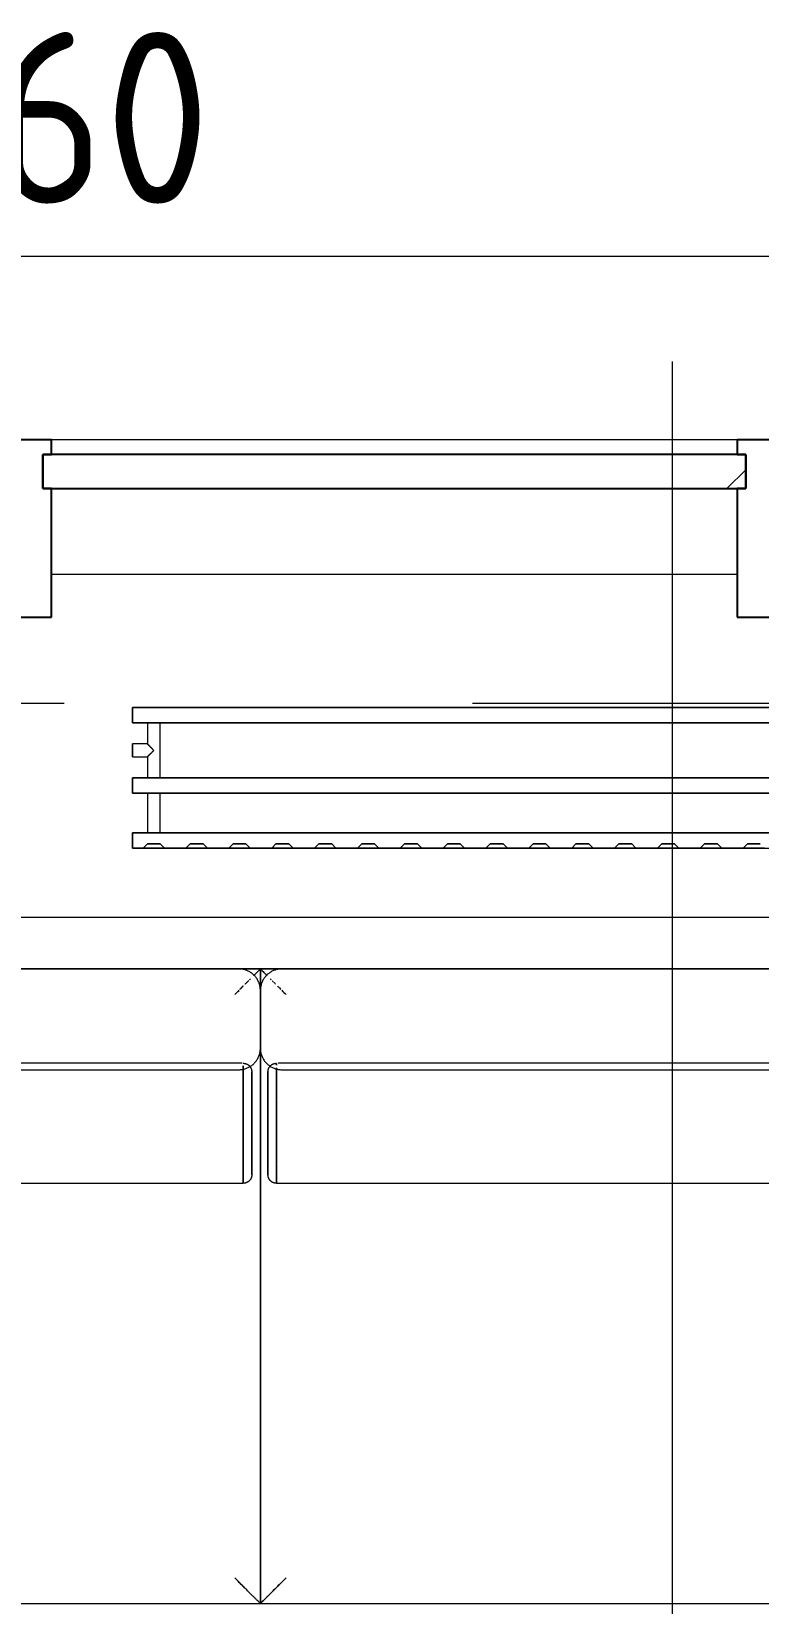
# Model space of a CAD drawing. Header units: millimetres. Extents: x -3724 to 231642, y -8553 to 29017.
# Drawn here: x 11762 to 12610, y 25950 to 27783 of the extents above; entities that cross this region are included whole.
import ezdxf

# ---------------------------------------------------------------- set-up
doc = ezdxf.new("R2010")
doc.units = ezdxf.units.MM
doc.linetypes.add('Осевая', pattern=[3175, 635, -476.25, 1587.5, -476.25])
for name, color, linetype, lineweight in [('A-ANNO-DIMS', 7, 'Continuous', 9), ('A-ANNO-DIMS-100', 7, 'Continuous', 9), ('A-GLAZ-CURT', 7, 'Continuous', 9), ('A-GLAZ-CURT-1', 7, 'Continuous', 25), ('A-GLAZ-CWMG', 7, 'Continuous', 9), ('A-GLAZ-CWMG-1', 7, 'Continuous', 25), ('Оси', 7, 'Continuous', 9), ('Оси-2', 7, 'Осевая', 9)]:
    doc.layers.add(name, color=color, linetype=linetype, lineweight=lineweight)
doc.layers.add('I-FURN-1', color=9, linetype='Continuous', lineweight=9, true_color=0x808080)
doc.layers.add('M-EQPM-1', color=7, linetype='Continuous', lineweight=9, true_color=0xb2b2b2)
doc.styles.add('ISOCPEUR_1', font='isocpeur.ttf', dxfattribs={"width": 0.9, "height": 200})
doc.dimstyles.new('ISO-2_0_0_9К_Средний_округл2', dxfattribs={"dimscale": 304.8, "dimtxt": 199.196235, "dimasz": 0.492126, "dimexe": 0.393701, "dimexo": 0, "dimgap": 0, "dimtad": 1, "dimdec": 0, "dimrnd": 10, "dimzin": 0, "dimdsep": 46, "dimtxsty": 'ISOCPEUR_1', "dimblk1": 'OBLIQUE', "dimblk2": 'OBLIQUE', "dimsah": 1, "dimcen": 0.09, "dimdle": 0.393701, "dimazin": 0, "dimtfac": 1, "dimtdec": 4, "dimtix": 1, "dimtmove": 0, "dimatfit": 3, "dimfxl": 1, "dimtvp": 1, "dimtolj": 1, "dimtzin": 0, "dimarcsym": 2})

# ---------------------------------------------------------------- blocks, each defined once
blk = doc.blocks.new('Системная панель - Стекло - 40мм-V13-План расстановки мебели и оборудования 1 этажа в осях 1-12')
at = {"layer": 'A-GLAZ-CURT'}
h = blk.add_hatch(dxfattribs=at)
h.set_pattern_fill('FP_25', color=256, style=0, pattern_type=2)
h.set_pattern_definition([(45, (-12285.26, -27190), (-282.8427, 282.8427), [200, -600]), (45, (-12485.26, -27290), (-282.8427, 282.8427), [600, -200]), (45, (-12085.26, -27390), (-282.8427, 282.8427), [200, -600])])
h.paths.add_polyline_path([(-400, -40), (410, -40), (410, 0), (-410, 0), (-410, -40)])
at = {"layer": 'A-GLAZ-CURT-1'}
for p, q in [((410, 0), (-410, 0)), ((-410, 0), (-410, -40)), ((410, -40), (410, 0)), ((-410, -40), (410, -40))]:
    blk.add_line(p, q, dxfattribs=at)
blk = doc.blocks.new('Прямоугольный импост - Импост структурный с накладкой - 160мм-20149069-План расстановки мебели и оборудования 1 этажа в осях 1-12')
at = {"layer": 'A-GLAZ-CWMG'}
for p, q in [((9185, 27307), (8385, 27307)), ((9185, 27150), (8385, 27150))]:
    blk.add_line(p, q, dxfattribs=at)
blk = doc.blocks.new('Прямоугольный импост - Импост структурный с накладкой - 190мм-20153693-План расстановки мебели и оборудования 1 этажа в осях 1-12')
at = {"layer": 'A-GLAZ-CWMG-1'}
for p, q in [((-25, 40), (-25, 190)), ((-25, 190), (25, 190)), ((25, 190), (25, 40)), ((-15, 40), (-25, 40)), ((-15, 0), (-15, 40)), ((15, 40), (15, 0)), ((25, 40), (15, 40)), ((-25, -17), (-25, 0)), ((-25, 0), (-15, 0)), ((15, 0), (25, 0)), ((25, 0), (25, -17)), ((25, -17), (-25, -17))]:
    blk.add_line(p, q, dxfattribs=at)
blk = doc.blocks.new('Диван базовый _4 подушки_ - 1_55д-26563120-План расстановки мебели и оборудования 1 этажа в осях 1-12')
at = {"layer": 'I-FURN-1'}
for p, q in [((1645, 400), (-853, 400)), ((1645, 400), (-853, 400)), ((-25, 340), (-767.5, 340)), ((-767.5, 340), (-25, 340)), ((-25, 340), (-767.5, 340)), ((-25, 340), (25, 340)), ((0, 340), (-25, 340)), ((25, 340), (0, 340)), ((0, 340), (0, 315)), ((0, 315), (0, 340)), ((767.5, 340), (25, 340)), ((767.5, 340), (25, 340)), ((25, 340), (767.5, 340)), ((0, 315), (0, 247.5)), ((0, 315), (0, 247.5)), ((0, 247.5), (0, 315)), ((0, 247.5), (0, 315)), ((0, 247.5), (0, -400)), ((0, -400), (0, 247.5)), ((-767.5, 222.5), (-25, 222.5)), ((-25, 230), (-633, 230)), ((-21.1, 230), (-25, 230)), ((-20, 230), (-19.6, 230)), ((-20, 224.7), (-20, 227.1)), ((-20, 227.1), (-20, 223.9)), ((-20, 225.9), (-20, 227)), ((-20, 227), (-20, 225.9)), ((-20, 225.2), (-20, 226.5)), ((-20, 226.5), (-20, 225.2)), ((-20, 219.3), (-20, 225)), ((-20, 225), (-20, 219.7)), ((-20, 223.9), (-20, 224.7)), ((-20, 218.8), (-20, 224.1)), ((-20, 224.1), (-20, 189.8)), ((-20, 219.6), (-20, 223.9)), ((-20, 223.9), (-20, 189.6)), ((-17.6, 229.7), (-17.2, 229.6)), ((-17.2, 229.6), (-16.9, 229.5)), ((-15, 228.7), (-14.7, 228.5)), ((-14.7, 228.5), (-14.4, 228.3)), ((-14.4, 228.3), (-14, 228)), ((12.4, 227.7), (12.8, 228)), ((14.5, 229), (14.8, 229.2)), ((14.8, 229.2), (15.2, 229.3)), ((18.7, 230), (18.8, 230)), ((18.8, 229.7), (18.8, 228.9)), ((18.8, 228.9), (18.8, 229.7)), ((18.8, 229.4), (18.8, 227.6)), ((18.8, 227.6), (18.8, 229.4)), ((18.8, 224.7), (18.8, 219.6)), ((18.8, 223.9), (18.8, 224.7)), ((18.8, 224.1), (18.8, 218.8)), ((18.8, 189.8), (18.8, 224.1)), ((18.8, 189.6), (18.8, 223.9)), ((25, 230), (20.6, 230)), ((767.5, 230), (25, 230)), ((25, 222.5), (767.5, 222.5)), ((-20, 219.7), (-20, 214.7)), ((-20, 186.8), (-20, 219.6)), ((-20, 216.5), (-20, 219.3)), ((-20, 195), (-20, 218.8)), ((-20, 213.2), (-20, 216.5)), ((-20, 214.7), (-20, 190.4)), ((-20, 197.3), (-20, 213.2)), ((-10, 218.5), (-10, 160)), ((-10, 160), (-10, 218.5)), ((8.8, 218.5), (8.8, 160)), ((8.8, 160), (8.8, 218.5)), ((18.8, 219.6), (18.8, 186.8)), ((18.8, 218.8), (18.8, 209.5)), ((18.8, 209.5), (18.8, 187)), ((-20, 192), (-20, 197.3)), ((-20, 187), (-20, 195)), ((-20, 187.7), (-20, 192)), ((-20, 190.4), (-20, 187)), ((-20, 189.8), (-20, 184)), ((-20, 189.6), (-20, 183.9)), ((-20, 160), (-20, 187)), ((-20, 186.9), (-20, 186.9)), ((-20, 186.3), (-20, 160)), ((-20, 161.6), (-20, 186.3)), ((-20, 160), (-20, 186.1)), ((-20, 160), (-20, 186)), ((-20, 186), (-20, 160)), ((-20, 184), (-20, 160)), ((-20, 183.9), (-20, 160)), ((18.8, 184), (18.8, 189.8)), ((18.8, 183.9), (18.8, 189.6)), ((18.8, 186.9), (18.8, 186.9)), ((18.8, 186.3), (18.8, 173.5)), ((18.8, 186.1), (18.8, 173.7)), ((18.8, 160), (18.8, 186)), ((18.8, 186), (18.8, 160)), ((18.8, 160), (18.8, 184)), ((18.8, 160), (18.8, 183.9)), ((18.8, 173.3), (18.8, 160)), ((18.8, 173.1), (18.8, 160)), ((-20, 160), (-20, 161.6)), ((-20, 160), (-20, 146.6)), ((-20, 133), (-20, 160)), ((-20, 146.7), (-20, 160)), ((-20, 160), (-20, 136.1)), ((-20, 160), (-20, 134)), ((-20, 134), (-20, 160)), ((-20, 158.4), (-20, 160)), ((-20, 160), (-20, 136)), ((-20, 146.9), (-20, 158.4)), ((-10, 160), (-10, 113.1)), ((-10, 113.1), (-10, 160)), ((8.8, 160), (8.8, 113.1)), ((8.8, 113.1), (8.8, 160)), ((18.8, 160), (18.8, 134)), ((18.8, 134), (18.8, 160)), ((18.8, 160), (18.8, 133.9)), ((18.8, 136.1), (18.8, 160)), ((18.8, 160), (18.8, 133.7)), ((18.8, 136), (18.8, 160)), ((-20, 141.9), (-20, 146.5)), ((-20, 133.9), (-20, 146.3)), ((-20, 146.2), (-20, 133.7)), ((-20, 133.7), (-20, 141.9)), ((-20, 136.1), (-20, 130.4)), ((-20, 136), (-20, 130.2)), ((-20, 112.8), (-20, 133.2)), ((-20, 133.1), (-20, 133.1)), ((-20, 133), (-20, 112.1)), ((-20, 112.9), (-20, 133)), ((-20, 128), (-20, 132.3)), ((-20, 130.4), (-20, 96.6)), ((-20, 130.2), (-20, 96.7)), ((18.8, 130.4), (18.8, 136.1)), ((18.8, 130.2), (18.8, 136)), ((18.8, 133.2), (18.8, 112.8)), ((18.8, 133.1), (18.8, 133.1)), ((18.8, 133), (18.8, 112.9)), ((18.8, 96.6), (18.8, 130.4)), ((18.8, 96.7), (18.8, 130.2)), ((-20, 122.7), (-20, 128)), ((-20, 106.8), (-20, 122.7)), ((-20, 101.2), (-20, 112)), ((-20, 100.4), (-20, 111.9)), ((-20, 111.2), (-20, 100.3)), ((-10, 113.1), (-10, 111.7)), ((-10, 111.7), (-10, 113.1)), ((-10, 111.7), (-10, 101.5)), ((-10, 101.5), (-10, 111.7)), ((8.8, 113.1), (8.8, 111.7)), ((8.8, 111.7), (8.8, 113.1)), ((8.8, 111.7), (8.8, 101.5)), ((8.8, 101.5), (8.8, 111.7)), ((18.8, 112), (18.8, 101.2)), ((18.8, 111.9), (18.8, 100.4)), ((-20, 103.5), (-20, 106.8)), ((-20, 100.7), (-20, 103.5)), ((-20, 92.6), (-20, 101.2)), ((-20, 93.1), (-20, 100.7)), ((-20, 91.3), (-20, 100.4)), ((-20, 100.3), (-20, 92.3)), ((-20, 96.7), (-20, 94.8)), ((-20, 96.6), (-20, 95.3)), ((-20, 95.3), (-20, 90)), ((-20, 94.8), (-20, 90)), ((-20, 92.1), (-20, 93.1)), ((-20, 90), (-20, 92.4)), ((18.8, 101.2), (18.8, 92.6)), ((18.8, 100.4), (18.8, 91.3)), ((18.8, 94.8), (18.8, 96.7)), ((18.8, 95.3), (18.8, 96.6)), ((18.8, 90), (18.8, 95.3)), ((18.8, 90), (18.8, 94.8)), ((18.8, 92.4), (18.8, 90)), ((-633, 90), (-20, 90)), ((-20, 90), (-20, 91.1)), ((18.8, 91.1), (18.8, 90)), ((18.8, 90), (773.8, 90)), ((-653, -400), (0, -400)), ((-653, -400), (813.4, -400)), ((0, -400), (792.5, -400))]:
    blk.add_line(p, q, dxfattribs=at)
at = {"layer": 'I-FURN-1', "flags": 128}
for points in [[(0, 315), (0, 316), (-0.1, 317), (-0.2, 318), (-0.3, 319), (-0.5, 320), (-0.7, 320.9), (-1, 321.9), (-1.3, 322.9), (-1.6, 323.8), (-2, 324.7), (-2.4, 325.6), (-2.8, 326.5), (-3.3, 327.4), (-3.8, 328.3), (-4.4, 329.1), (-4.9, 329.9), (-5.6, 330.7), (-6.2, 331.5), (-6.9, 332.2), (-7.6, 332.9), (-8.3, 333.6), (-9.1, 334.3), (-9.9, 334.9), (-10.7, 335.5), (-11.5, 336), (-12.3, 336.6), (-13.2, 337), (-14.1, 337.5), (-15, 337.9), (-15.9, 338.3), (-16.9, 338.6), (-17.8, 339), (-18.8, 339.2), (-19.8, 339.4), (-20.8, 339.6), (-21.7, 339.8), (-22.7, 339.9), (-23.7, 340), (-24.7, 340), (-25, 340)], [(25, 340), (24, 340), (23, 339.9), (22, 339.8), (21, 339.7), (20, 339.5), (19.1, 339.3), (18.1, 339), (17.1, 338.7), (16.2, 338.4), (15.3, 338), (14.4, 337.6), (13.5, 337.2), (12.6, 336.7), (11.7, 336.2), (10.9, 335.6), (10.1, 335.1), (9.3, 334.4), (8.5, 333.8), (7.8, 333.1), (7.1, 332.4), (6.4, 331.7), (5.7, 330.9), (5.1, 330.1), (4.5, 329.3), (4, 328.5), (3.4, 327.7), (3, 326.8), (2.5, 325.9), (2.1, 325), (1.7, 324.1), (1.4, 323.1), (1, 322.2), (0.8, 321.2), (0.6, 320.2), (0.4, 319.2), (0.2, 318.3), (0.1, 317.3), (0, 316.3), (0, 315.3), (0, 315)], [(-25, 222.5), (-24, 222.5), (-23, 222.6), (-22, 222.7), (-21, 222.8), (-20, 223), (-19.1, 223.2), (-18.1, 223.5), (-17.1, 223.8), (-16.2, 224.1), (-15.3, 224.5), (-14.4, 224.9), (-13.5, 225.3), (-12.6, 225.8), (-11.7, 226.3), (-10.9, 226.9), (-10.1, 227.4), (-9.3, 228), (-8.5, 228.7), (-7.8, 229.4), (-7.1, 230.1), (-6.4, 230.8), (-5.7, 231.6), (-5.1, 232.3), (-4.5, 233.1), (-4, 234), (-3.4, 234.8), (-3, 235.7), (-2.5, 236.6), (-2.1, 237.5), (-1.7, 238.4), (-1.4, 239.4), (-1, 240.3), (-0.8, 241.3), (-0.6, 242.3), (-0.4, 243.2), (-0.2, 244.2), (-0.1, 245.2), (0, 246.2), (0, 247.2), (0, 247.5)], [(0, 247.5), (0, 246.5), (0.1, 245.5), (0.2, 244.5), (0.3, 243.5), (0.5, 242.5), (0.7, 241.5), (1, 240.6), (1.3, 239.6), (1.6, 238.7), (2, 237.7), (2.4, 236.8), (2.8, 235.9), (3.3, 235.1), (3.8, 234.2), (4.4, 233.4), (4.9, 232.6), (5.6, 231.8), (6.2, 231), (6.9, 230.3), (7.6, 229.6), (8.3, 228.9), (9.1, 228.2), (9.9, 227.6), (10.7, 227), (11.5, 226.4), (12.3, 225.9), (13.2, 225.4), (14.1, 225), (15, 224.6), (15.9, 224.2), (16.9, 223.8), (17.8, 223.5), (18.8, 223.3), (19.8, 223), (20.8, 222.8), (21.7, 222.7), (22.7, 222.6), (23.7, 222.5), (24.7, 222.5), (25, 222.5)], [(-19.6, 230), (-19.2, 230), (-18.8, 229.9)], [(-18.8, 229.9), (-18.4, 229.9), (-18, 229.8), (-17.6, 229.7)], [(-16.9, 229.5), (-16.5, 229.4), (-16.1, 229.2), (-15.7, 229), (-15.4, 228.9), (-15, 228.7)], [(-14, 228), (-13.7, 227.8), (-13.4, 227.5)], [(-13.4, 227.5), (-13.1, 227.2), (-12.8, 227)], [(-12.8, 227), (-12.6, 226.7), (-12.3, 226.4)], [(-12.3, 226.4), (-12, 226.1), (-11.8, 225.7), (-11.6, 225.4), (-11.4, 225.1), (-11.2, 224.7), (-11, 224.4), (-10.8, 224), (-10.7, 223.6), (-10.5, 223.2), (-10.4, 222.9), (-10.3, 222.5), (-10.2, 222.1), (-10.1, 221.7), (-10.1, 221.3), (-10, 220.9), (-10, 220.5), (-10, 220.1), (-10, 220)], [(-10, 160), (-10, 162.4), (-10, 164.8), (-10, 167.2), (-10, 169.6), (-10, 171.9), (-10, 174.3), (-10, 176.6), (-10, 178.9), (-10, 181.1), (-10, 183.4), (-10, 185.6), (-10, 187.7), (-10, 189.8), (-10, 191.9), (-10, 193.9), (-10, 195.8), (-10, 197.7), (-10, 199.6), (-10, 201.3), (-10, 203), (-10, 204.7), (-10, 206.2), (-10, 207.7), (-10, 209.2), (-10, 210.5), (-10, 211.7), (-10, 212.9), (-10, 214), (-10, 215), (-10, 215.9), (-10, 216.7), (-10, 217.5), (-10, 218.1), (-10, 218.7), (-10, 219.1), (-10, 219.5), (-10, 219.8), (-10, 219.9), (-10, 220), (-10, 220)], [(-10, 220), (-10, 220), (-10, 219.8), (-10, 219.6), (-10, 219.2), (-10, 218.8), (-10, 218.3), (-10, 217.7), (-10, 217), (-10, 216.2), (-10, 215.3)], [(8.8, 220), (8.8, 220.4), (8.9, 220.8), (8.9, 221.2), (8.9, 221.6), (9, 222), (9.1, 222.4), (9.2, 222.8), (9.3, 223.1), (9.5, 223.5), (9.6, 223.9), (9.8, 224.3), (9.9, 224.6), (10.1, 225), (10.3, 225.3), (10.6, 225.6), (10.8, 226), (11, 226.3), (11.3, 226.6), (11.6, 226.9)], [(8.8, 215.9), (8.8, 216.7), (8.8, 217.5), (8.8, 218.1), (8.8, 218.7), (8.8, 219.1), (8.8, 219.5), (8.8, 219.8), (8.8, 219.9), (8.8, 220), (8.8, 220)], [(8.8, 220), (8.8, 220), (8.8, 219.8), (8.8, 219.6), (8.8, 219.2), (8.8, 218.8), (8.8, 218.3), (8.8, 217.7), (8.8, 217), (8.8, 216.2), (8.8, 215.3), (8.8, 214.3), (8.8, 213.2), (8.8, 212.1), (8.8, 210.8), (8.8, 209.5), (8.8, 208.1), (8.8, 206.7), (8.8, 205.1), (8.8, 203.5), (8.8, 201.8), (8.8, 200), (8.8, 198.2), (8.8, 196.3), (8.8, 194.4), (8.8, 192.4), (8.8, 190.4), (8.8, 188.3), (8.8, 186.1), (8.8, 184), (8.8, 181.7), (8.8, 179.5), (8.8, 177.2), (8.8, 174.9), (8.8, 172.6), (8.8, 170.2), (8.8, 167.8), (8.8, 165.4), (8.8, 163), (8.8, 160.6), (8.8, 160)], [(11.6, 226.9), (11.9, 227.2), (12.1, 227.4), (12.4, 227.7)], [(12.8, 228), (13.1, 228.2), (13.4, 228.4)], [(13.4, 228.4), (13.8, 228.6), (14.1, 228.8), (14.5, 229)], [(15.2, 229.3), (15.6, 229.5), (16, 229.6), (16.3, 229.7), (16.7, 229.8), (17.1, 229.9), (17.5, 229.9)], [(17.5, 229.9), (17.9, 230), (18.3, 230), (18.7, 230)], [(-10, 215.3), (-10, 214.3), (-10, 213.2), (-10, 212.1), (-10, 210.8), (-10, 209.5), (-10, 208.1), (-10, 206.9)], [(-10, 206.7), (-10, 205.1), (-10, 203.5), (-10, 201.8), (-10, 200), (-10, 198.2), (-10, 196.5)], [(8.8, 212.9), (8.8, 214), (8.8, 215), (8.8, 215.9)], [(8.8, 207.7), (8.8, 209.2), (8.8, 210.5), (8.8, 211.7)], [(8.8, 196.5), (8.8, 197.7), (8.8, 199.6), (8.8, 201.3), (8.8, 203), (8.8, 204.7), (8.8, 206.2)], [(-10, 196.3), (-10, 194.4), (-10, 192.4), (-10, 190.4), (-10, 188.3), (-10, 186.1)], [(-10, 186), (-10, 184), (-10, 181.7), (-10, 179.5), (-10, 177.2), (-10, 174.9), (-10, 173)], [(8.8, 186), (8.8, 187.7), (8.8, 189.8), (8.8, 191.9), (8.8, 193.9), (8.8, 195.8)], [(8.8, 173), (8.8, 174.3), (8.8, 176.6), (8.8, 178.9), (8.8, 181.1), (8.8, 183.4), (8.8, 185.6)], [(-10, 172.6), (-10, 170.2), (-10, 167.8), (-10, 165.4), (-10, 163), (-10, 160.6), (-10, 160)], [(8.8, 160), (8.8, 162.4), (8.8, 164.8), (8.8, 167.2), (8.8, 169.6), (8.8, 171.9)], [(-10, 160), (-10, 157.6), (-10, 155.2), (-10, 152.8), (-10, 150.4), (-10, 148.1)], [(-10, 100), (-10, 100), (-10, 100.2), (-10, 100.4), (-10, 100.8), (-10, 101.2), (-10, 101.7), (-10, 102.3), (-10, 103), (-10, 103.8), (-10, 104.7), (-10, 105.7), (-10, 106.8), (-10, 107.9), (-10, 109.2), (-10, 110.5), (-10, 111.9), (-10, 113.3), (-10, 114.9), (-10, 116.5), (-10, 118.2), (-10, 120), (-10, 121.8), (-10, 123.7), (-10, 125.6), (-10, 127.6), (-10, 129.6), (-10, 131.7), (-10, 133.9), (-10, 136), (-10, 138.3), (-10, 140.5), (-10, 142.8), (-10, 145.1), (-10, 147.4), (-10, 149.8), (-10, 152.2), (-10, 154.6), (-10, 157), (-10, 159.4), (-10, 160)], [(-10, 147), (-10, 145.7), (-10, 143.4), (-10, 141.1), (-10, 138.9), (-10, 136.6), (-10, 134.4)], [(8.8, 147.4), (8.8, 149.8), (8.8, 152.2), (8.8, 154.6), (8.8, 157), (8.8, 159.4), (8.8, 160)], [(8.8, 160), (8.8, 157.6), (8.8, 155.2), (8.8, 152.8), (8.8, 150.4), (8.8, 148.1), (8.8, 145.7), (8.8, 143.4), (8.8, 141.1), (8.8, 138.9), (8.8, 136.6), (8.8, 134.4), (8.8, 132.3), (8.8, 130.2), (8.8, 128.1), (8.8, 126.1), (8.8, 124.2), (8.8, 122.3), (8.8, 120.4), (8.8, 118.7), (8.8, 117), (8.8, 115.3), (8.8, 113.8), (8.8, 112.3), (8.8, 110.8), (8.8, 109.5), (8.8, 108.3), (8.8, 107.1), (8.8, 106), (8.8, 105), (8.8, 104.1), (8.8, 103.3), (8.8, 102.5), (8.8, 101.9), (8.8, 101.3), (8.8, 100.9), (8.8, 100.5), (8.8, 100.2), (8.8, 100.1), (8.8, 100), (8.8, 100)], [(8.8, 134), (8.8, 136), (8.8, 138.3), (8.8, 140.5), (8.8, 142.8), (8.8, 145.1), (8.8, 147)], [(-10, 134), (-10, 132.3), (-10, 130.2), (-10, 128.1), (-10, 126.1), (-10, 124.2)], [(8.8, 123.7), (8.8, 125.6), (8.8, 127.6), (8.8, 129.6), (8.8, 131.7), (8.8, 133.9)], [(-10, 123.5), (-10, 122.3), (-10, 120.4), (-10, 118.7), (-10, 117), (-10, 115.3), (-10, 113.8)], [(-10, 112.3), (-10, 110.8), (-10, 109.5), (-10, 108.3)], [(8.8, 113.3), (8.8, 114.9), (8.8, 116.5), (8.8, 118.2), (8.8, 120), (8.8, 121.8), (8.8, 123.5)], [(8.8, 104.7), (8.8, 105.7), (8.8, 106.8), (8.8, 107.9), (8.8, 109.2), (8.8, 110.5), (8.8, 111.9), (8.8, 112.1)], [(-10, 100), (-10, 99.6), (-10, 99.2), (-10.1, 98.8), (-10.1, 98.4), (-10.2, 98), (-10.3, 97.6), (-10.4, 97.2), (-10.5, 96.9), (-10.6, 96.5), (-10.8, 96.1), (-11, 95.7), (-11.1, 95.4), (-11.3, 95), (-11.5, 94.7), (-11.7, 94.4), (-12, 94), (-12.2, 93.7), (-12.5, 93.4), (-12.8, 93.1), (-13, 92.8), (-13.3, 92.6), (-13.6, 92.3), (-13.9, 92), (-14.3, 91.8), (-14.6, 91.6), (-14.9, 91.4), (-15.3, 91.2), (-15.6, 91), (-16, 90.8), (-16.4, 90.7), (-16.8, 90.5), (-17.1, 90.4), (-17.5, 90.3), (-17.9, 90.2), (-18.3, 90.1), (-18.7, 90.1), (-19.1, 90), (-19.5, 90), (-19.9, 90), (-20, 90)], [(-10, 107.1), (-10, 106), (-10, 105), (-10, 104.1)], [(-10, 104.1), (-10, 103.3), (-10, 102.5), (-10, 101.9), (-10, 101.3), (-10, 100.9), (-10, 100.5), (-10, 100.2), (-10, 100.1), (-10, 100), (-10, 100)], [(8.8, 100), (8.8, 100), (8.8, 100.2), (8.8, 100.4), (8.8, 100.8), (8.8, 101.2), (8.8, 101.7), (8.8, 102.3), (8.8, 103), (8.8, 103.8), (8.8, 104.7)], [(18.8, 90), (18.4, 90), (18, 90), (17.6, 90.1), (17.2, 90.1), (16.8, 90.2), (16.4, 90.3), (16.1, 90.4), (15.7, 90.5), (15.3, 90.6), (14.9, 90.8), (14.6, 91), (14.2, 91.1), (13.8, 91.3), (13.5, 91.5), (13.2, 91.7), (12.8, 92), (12.5, 92.2), (12.2, 92.5), (11.9, 92.8), (11.6, 93), (11.4, 93.3), (11.1, 93.6), (10.9, 93.9), (10.6, 94.3), (10.4, 94.6), (10.2, 94.9), (10, 95.3), (9.8, 95.6), (9.7, 96), (9.5, 96.4), (9.4, 96.8), (9.2, 97.1), (9.1, 97.5), (9, 97.9), (9, 98.3), (8.9, 98.7), (8.9, 99.1), (8.8, 99.5), (8.8, 99.9), (8.8, 100)]]:
    blk.add_lwpolyline(points, dxfattribs=at)
at = {"layer": 'I-FURN-1'}
for points, knots in [([(0, 340), (0, 340), (-0.5, 339.5), (-2.2, 337.8), (-3.9, 336.1), (-5.8, 334.2), (-7.1, 332.9), (-7.5, 332.4), (-7.6, 332.4)], [0, 0, 0, 0, 0.1666667, 0.25, 0.3333333, 0.4166667, 0.4583333, 0.4632467, 0.4632467, 0.4632467, 0.4632467]), ([(-7.6, 332.4), (-7.6, 332.5), (-7.1, 332.9), (-5.8, 334.2), (-3.9, 336.1), (-2.2, 337.8), (-0.5, 339.5), (0, 340), (0, 340)], [-0.4632467, -0.4632467, -0.4632467, -0.4632467, -0.4583333, -0.4166667, -0.3333333, -0.25, -0.1666667, 0, 0, 0, 0]), ([(0, 340), (0, 340), (0.5, 339.5), (2.2, 337.8), (3.9, 336.1), (5.8, 334.2), (7.1, 332.9), (7.6, 332.5), (7.6, 332.4)], [0, 0, 0, 0, 0.1666667, 0.25, 0.3333333, 0.4166667, 0.4583333, 0.4632467, 0.4632467, 0.4632467, 0.4632467]), ([(0, 340), (0, 340), (0.5, 339.5), (2.2, 337.8), (3.9, 336.1), (5.8, 334.2), (7.1, 332.9), (7.5, 332.4), (7.6, 332.4)], [0, 0, 0, 0, 0.1666667, 0.25, 0.3333333, 0.4166667, 0.4583333, 0.4632467, 0.4632467, 0.4632467, 0.4632467]), ([(-19.9, 320.1), (-20.7, 319.3), (-22, 318), (-23.3, 316.7), (-23.8, 316.2)], [0.78184068, 0.78184068, 0.78184068, 0.78184068, 0.83333333, 0.86814782, 0.86814782, 0.86814782, 0.86814782]), ([(-15.3, 324.7), (-15.8, 324.2), (-16.6, 323.4), (-17.5, 322.5), (-17.8, 322.2)], [0.67436024, 0.67436024, 0.67436024, 0.67436024, 0.70833333, 0.73413404, 0.73413404, 0.73413404, 0.73413404]), ([(-11.4, 328.6), (-11.5, 328.5), (-11.9, 328.1), (-12.4, 327.6), (-12.7, 327.3)], [0.57474315, 0.57474315, 0.57474315, 0.57474315, 0.58333333, 0.60855883, 0.60855883, 0.60855883, 0.60855883]), ([(-12.7, 327.3), (-12.4, 327.6), (-11.9, 328.1), (-11.5, 328.5), (-11.4, 328.6)], [-0.60855883, -0.60855883, -0.60855883, -0.60855883, -0.58333333, -0.57474315, -0.57474315, -0.57474315, -0.57474315]), ([(11.4, 328.6), (11.5, 328.5), (11.9, 328.1), (12.4, 327.6), (12.7, 327.3)], [0.57474315, 0.57474315, 0.57474315, 0.57474315, 0.58333333, 0.60855883, 0.60855883, 0.60855883, 0.60855883]), ([(11.4, 328.6), (11.5, 328.5), (11.9, 328.1), (12.4, 327.6), (12.7, 327.3)], [0.57474315, 0.57474315, 0.57474315, 0.57474315, 0.58333333, 0.60855883, 0.60855883, 0.60855883, 0.60855883]), ([(15.3, 324.7), (15.8, 324.2), (16.6, 323.4), (17.5, 322.5), (17.8, 322.2)], [0.67436024, 0.67436024, 0.67436024, 0.67436024, 0.70833333, 0.73413404, 0.73413404, 0.73413404, 0.73413404]), ([(15.3, 324.7), (15.8, 324.2), (16.6, 323.4), (17.5, 322.5), (17.8, 322.2)], [0.67436024, 0.67436024, 0.67436024, 0.67436024, 0.70833333, 0.73413404, 0.73413404, 0.73413404, 0.73413404]), ([(19.9, 320.1), (20.7, 319.3), (22, 318), (23.3, 316.7), (23.8, 316.2)], [0.78184068, 0.78184068, 0.78184068, 0.78184068, 0.83333333, 0.86814782, 0.86814782, 0.86814782, 0.86814782]), ([(19.9, 320.1), (20.7, 319.3), (22, 318), (23.3, 316.7), (23.8, 316.2)], [0.78184068, 0.78184068, 0.78184068, 0.78184068, 0.83333333, 0.86814782, 0.86814782, 0.86814782, 0.86814782]), ([(0, -400), (0, -400), (-0.5, -399.5), (-2.2, -397.8), (-3.9, -396.1), (-5.8, -394.2), (-7.4, -392.6), (-9.2, -390.8), (-11.7, -388.3), (-14.4, -385.6), (-16.7, -383.3), (-19.1, -380.9), (-23.5, -376.5), (-27.3, -372.6), (-30, -370)], [0, 0, 0, 0, 0.166667, 0.25, 0.333333, 0.416667, 0.458333, 0.5, 0.583333, 0.666667, 0.708333, 0.75, 0.833333, 1, 1, 1, 1]), ([(0, -400), (0, -400), (-0.5, -399.5), (-2.2, -397.8), (-3.9, -396.1), (-5.8, -394.2), (-7.4, -392.6), (-9.2, -390.8), (-11.7, -388.3), (-14.4, -385.6), (-16.7, -383.3), (-19.1, -380.9), (-23.5, -376.5), (-27.4, -372.7), (-30, -370)], [0, 0, 0, 0, 0.166667, 0.25, 0.333333, 0.416667, 0.458333, 0.5, 0.583333, 0.666667, 0.708333, 0.75, 0.833333, 1, 1, 1, 1]), ([(0, -400), (0, -400), (0.5, -399.5), (2.2, -397.8), (3.9, -396.1), (5.8, -394.2), (7.4, -392.6), (9.2, -390.8), (11.7, -388.3), (14.4, -385.6), (16.7, -383.3), (19.1, -380.9), (23.5, -376.5), (27.4, -372.7), (30, -370)], [0, 0, 0, 0, 0.166667, 0.25, 0.333333, 0.416667, 0.458333, 0.5, 0.583333, 0.666667, 0.708333, 0.75, 0.833333, 1, 1, 1, 1]), ([(30, -370), (27.3, -372.6), (23.5, -376.5), (18.5, -381.5), (15.5, -384.5), (13.3, -386.7), (11.2, -388.8), (9.2, -390.8), (7.4, -392.6), (5.8, -394.2), (3.9, -396.1), (2.2, -397.8), (0.5, -399.5), (0, -400), (0, -400)], [-1, -1, -1, -1, -0.833333, -0.75, -0.666667, -0.625, -0.583333, -0.5, -0.458333, -0.416667, -0.333333, -0.25, -0.166667, 0, 0, 0, 0])]:
    blk.add_open_spline(points, degree=3, knots=knots, dxfattribs=at)
for points in [[(-25, 315.1), (-26.6, 313.4), (-28.3, 311.7), (-30, 310)], [(-30, 310), (-28.3, 311.7), (-26.6, 313.4), (-24.9, 315)], [(-23.8, 316.2), (-23.3, 316.7), (-22.8, 317.2), (-22.2, 317.8)], [(-22.2, 317.8), (-21.5, 318.5), (-20.7, 319.3), (-19.9, 320.1)], [(-17.8, 322.2), (-17, 323), (-16.1, 323.9), (-15.3, 324.7)], [(-13.6, 326.4), (-14, 326), (-14.5, 325.5), (-15, 325)], [(-15, 325), (-14.5, 325.5), (-14, 326), (-13.6, 326.4)], [(13.6, 326.4), (14, 326), (14.5, 325.5), (15, 325)], [(13.6, 326.4), (14, 326), (14.5, 325.5), (15, 325)], [(24.9, 315), (26.6, 313.4), (28.3, 311.7), (30, 310)], [(25, 315.1), (26.6, 313.4), (28.3, 311.7), (30, 310)]]:
    blk.add_open_spline(points, degree=3, dxfattribs=at)
blk = doc.blocks.new('radiator_prado_classic_z_tip_30_po exemplyaru - Classic Z Тип 30-500-30677905-План расстановки мебели и оборудования 1 этажа в осях 1-12')
at = {"layer": 'M-EQPM-1'}
for p, q in [((1800, 228), (0, 228)), ((1062.5, 228), (1087.5, 228)), ((1087.5, 228), (1062.5, 228)), ((1062.5, 228), (1087.5, 228)), ((1082.5, 223), (1067.5, 223)), ((1067.5, 223), (1082.5, 223)), ((1082.5, 223), (1087.5, 228)), ((1087.5, 228), (1082.5, 223)), ((1087.5, 228), (1112.5, 228)), ((1112.5, 228), (1137.5, 228)), ((1137.5, 228), (1112.5, 228)), ((1112.5, 228), (1137.5, 228)), ((1112.5, 228), (1117.5, 223)), ((1112.5, 228), (1117.5, 223)), ((1132.5, 223), (1117.5, 223)), ((1117.5, 223), (1132.5, 223)), ((1132.5, 223), (1137.5, 228)), ((1137.5, 228), (1132.5, 223)), ((1137.5, 228), (1162.5, 228)), ((1162.5, 228), (1187.5, 228)), ((1187.5, 228), (1162.5, 228)), ((1162.5, 228), (1187.5, 228)), ((1162.5, 228), (1167.5, 223)), ((1162.5, 228), (1167.5, 223)), ((1182.5, 223), (1167.5, 223)), ((1167.5, 223), (1182.5, 223)), ((1182.5, 223), (1187.5, 228)), ((1187.5, 228), (1182.5, 223)), ((1187.5, 228), (1212.5, 228)), ((1212.5, 228), (1237.5, 228)), ((1237.5, 228), (1212.5, 228)), ((1212.5, 228), (1237.5, 228)), ((1212.5, 228), (1217.5, 223)), ((1212.5, 228), (1217.5, 223)), ((1232.5, 223), (1217.5, 223)), ((1217.5, 223), (1232.5, 223)), ((1232.5, 223), (1237.5, 228)), ((1237.5, 228), (1232.5, 223)), ((1237.5, 228), (1262.5, 228)), ((1262.5, 228), (1287.5, 228)), ((1287.5, 228), (1262.5, 228)), ((1262.5, 228), (1287.5, 228)), ((1262.5, 228), (1267.5, 223)), ((1262.5, 228), (1267.5, 223)), ((1282.5, 223), (1267.5, 223)), ((1267.5, 223), (1282.5, 223)), ((1282.5, 223), (1287.5, 228)), ((1287.5, 228), (1282.5, 223)), ((1287.5, 228), (1312.5, 228)), ((1312.5, 228), (1337.5, 228)), ((1337.5, 228), (1312.5, 228)), ((1312.5, 228), (1337.5, 228)), ((1312.5, 228), (1317.5, 223)), ((1312.5, 228), (1317.5, 223)), ((1332.5, 223), (1317.5, 223)), ((1317.5, 223), (1332.5, 223)), ((1332.5, 223), (1337.5, 228)), ((1337.5, 228), (1332.5, 223)), ((1337.5, 228), (1362.5, 228)), ((1362.5, 228), (1387.5, 228)), ((1387.5, 228), (1362.5, 228)), ((1362.5, 228), (1387.5, 228)), ((1362.5, 228), (1367.5, 223)), ((1362.5, 228), (1367.5, 223)), ((1382.5, 223), (1367.5, 223)), ((1367.5, 223), (1382.5, 223)), ((1382.5, 223), (1387.5, 228)), ((1387.5, 228), (1382.5, 223)), ((1387.5, 228), (1412.5, 228)), ((1412.5, 228), (1437.5, 228)), ((1437.5, 228), (1412.5, 228)), ((1412.5, 228), (1437.5, 228)), ((1412.5, 228), (1417.5, 223)), ((1412.5, 228), (1417.5, 223)), ((1432.5, 223), (1417.5, 223)), ((1417.5, 223), (1432.5, 223)), ((1432.5, 223), (1437.5, 228)), ((1437.5, 228), (1432.5, 223)), ((1437.5, 228), (1462.5, 228)), ((1462.5, 228), (1487.5, 228)), ((1487.5, 228), (1462.5, 228)), ((1462.5, 228), (1487.5, 228)), ((1462.5, 228), (1467.5, 223)), ((1462.5, 228), (1467.5, 223)), ((1482.5, 223), (1467.5, 223)), ((1467.5, 223), (1482.5, 223)), ((1482.5, 223), (1487.5, 228)), ((1487.5, 228), (1482.5, 223)), ((1487.5, 228), (1512.5, 228)), ((1512.5, 228), (1537.5, 228)), ((1537.5, 228), (1512.5, 228)), ((1512.5, 228), (1537.5, 228)), ((1512.5, 228), (1517.5, 223)), ((1512.5, 228), (1517.5, 223)), ((1532.5, 223), (1517.5, 223)), ((1517.5, 223), (1532.5, 223)), ((1532.5, 223), (1537.5, 228)), ((1537.5, 228), (1532.5, 223)), ((1537.5, 228), (1562.5, 228)), ((1562.5, 228), (1587.5, 228)), ((1587.5, 228), (1562.5, 228)), ((1562.5, 228), (1587.5, 228)), ((1562.5, 228), (1567.5, 223)), ((1562.5, 228), (1567.5, 223)), ((1582.5, 223), (1567.5, 223)), ((1567.5, 223), (1582.5, 223)), ((1582.5, 223), (1587.5, 228)), ((1587.5, 228), (1582.5, 223)), ((1587.5, 228), (1612.5, 228)), ((1612.5, 228), (1637.5, 228)), ((1637.5, 228), (1612.5, 228)), ((1612.5, 228), (1637.5, 228)), ((1612.5, 228), (1617.5, 223)), ((1612.5, 228), (1617.5, 223)), ((1632.5, 223), (1617.5, 223)), ((1617.5, 223), (1632.5, 223)), ((1632.5, 223), (1637.5, 228)), ((1637.5, 228), (1632.5, 223)), ((1637.5, 228), (1662.5, 228)), ((1662.5, 228), (1687.5, 228)), ((1687.5, 228), (1662.5, 228)), ((1662.5, 228), (1687.5, 228)), ((1662.5, 228), (1667.5, 223)), ((1662.5, 228), (1667.5, 223)), ((1682.5, 223), (1667.5, 223)), ((1667.5, 223), (1682.5, 223)), ((1682.5, 223), (1687.5, 228)), ((1687.5, 228), (1682.5, 223)), ((1687.5, 228), (1712.5, 228)), ((1712.5, 228), (1737.5, 228)), ((1737.5, 228), (1712.5, 228)), ((1712.5, 228), (1737.5, 228)), ((1712.5, 228), (1717.5, 223)), ((1712.5, 228), (1717.5, 223)), ((1732.5, 223), (1717.5, 223)), ((1717.5, 223), (1732.5, 223)), ((1732.5, 223), (1737.5, 228)), ((1737.5, 228), (1732.5, 223)), ((1737.5, 228), (1762.5, 228)), ((1762.5, 228), (1787.5, 228)), ((1787.5, 228), (1762.5, 228)), ((1762.5, 228), (1787.5, 228)), ((1762.5, 228), (1767.5, 223)), ((1762.5, 228), (1767.5, 223)), ((1782.5, 223), (1767.5, 223)), ((1767.5, 223), (1782.5, 223)), ((1782.5, 223), (1787.5, 228)), ((1787.5, 228), (1782.5, 223)), ((1787.5, 228), (1800, 228)), ((1800, 210), (1800, 228)), ((1800, 228), (1800, 210)), ((0, 210), (1800, 210)), ((1767.5, 210), (32.5, 210)), ((1767.5, 210), (1767.5, 164)), ((1767.5, 210), (1767.5, 164)), ((1782.5, 210), (1767.5, 210)), ((1767.5, 210), (1782.5, 210)), ((1781.5, 210), (1767.5, 210)), ((1767.5, 210), (1782.5, 210)), ((1771.2, 210), (1768.5, 210)), ((1781.5, 210), (1771.8, 210)), ((1782.5, 210), (1781.5, 210)), ((1782.5, 164), (1782.5, 210)), ((1782.5, 164), (1782.5, 210)), ((1800, 210), (1782.5, 210)), ((1800, 164), (0, 164)), ((32.5, 164), (1767.5, 164)), ((1782.5, 164), (1767.5, 164)), ((1767.5, 164), (1782.5, 164)), ((1782.5, 164), (1767.5, 164)), ((1767.5, 164), (1782.5, 164)), ((1768.5, 164), (1771.2, 164)), ((1771.8, 164), (1781.5, 164)), ((1782.5, 164), (1800, 164)), ((1800, 146), (1800, 164)), ((1800, 164), (1800, 146)), ((0, 146), (1800, 146)), ((1767.5, 146), (32.5, 146)), ((1767.5, 146), (1767.5, 82)), ((1767.5, 146), (1767.5, 82)), ((1767.5, 146), (1782.5, 146)), ((1782.5, 146), (1767.5, 146)), ((1767.5, 146), (1768.5, 146)), ((1782.5, 146), (1767.5, 146)), ((1768.5, 146), (1782.5, 146)), ((1771.2, 146), (1768.5, 146)), ((1781.5, 146), (1771.8, 146)), ((1782.5, 121.5), (1782.5, 146)), ((1782.5, 121.5), (1782.5, 146)), ((1800, 146), (1782.5, 146)), ((1800, 121.5), (1782.5, 121.5)), ((1800, 121.5), (1782.5, 121.5)), ((1800, 121.5), (1800, 106.5)), ((1800, 121.2), (1800, 121.5)), ((1800, 121.5), (1800, 121.2)), ((1800, 121.2), (1800, 121.5)), ((1800, 106.8), (1800, 121.2)), ((1800, 121.2), (1800, 106.8)), ((1800, 106.8), (1800, 121.2)), ((1782.5, 82), (1782.5, 106.5)), ((1782.5, 106.5), (1800, 106.5)), ((1782.5, 82), (1782.5, 106.5)), ((1782.5, 106.5), (1800, 106.5)), ((1800, 106.5), (1800, 106.8)), ((1800, 106.8), (1800, 106.5)), ((1800, 106.5), (1800, 106.8)), ((1800, 82), (0, 82)), ((32.5, 82), (1767.5, 82)), ((1782.5, 82), (1767.5, 82)), ((1767.5, 82), (1782.5, 82)), ((1768.5, 82), (1767.5, 82)), ((1767.5, 82), (1782.5, 82)), ((1775, 82), (1768.5, 82)), ((1768.5, 82), (1771.2, 82)), ((1771.8, 82), (1781.5, 82)), ((1782.5, 82), (1775, 82)), ((1782.5, 82), (1800, 82)), ((1800, 64), (1800, 82)), ((1800, 82), (1800, 64)), ((1800, 64), (0, 64)), ((0, 64), (1800, 64))]:
    blk.add_line(p, q, dxfattribs=at)
for points, knots in [([(1775, 114), (1775.5, 114.5), (1776.4, 115.4), (1777.6, 116.6), (1778.4, 117.4), (1778.9, 117.9), (1779.2, 118.2), (1779.5, 118.5), (1779.8, 118.8), (1780.1, 119.2), (1780.4, 119.4), (1780.7, 119.7), (1781, 120), (1781.3, 120.3), (1781.5, 120.5), (1781.7, 120.7), (1781.9, 120.9), (1782.1, 121.1), (1782.2, 121.2), (1782.3, 121.3), (1782.5, 121.5), (1782.5, 121.5), (1782.5, 121.5)], [0, 0, 0, 0, 0.142857, 0.285714, 0.357143, 0.392857, 0.428571, 0.464286, 0.5, 0.535714, 0.571429, 0.607143, 0.642857, 0.678571, 0.714286, 0.75, 0.785714, 0.821429, 0.857143, 0.892857, 0.928571, 1, 1, 1, 1]), ([(1782.5, 106.5), (1782.5, 106.5), (1782.5, 106.5), (1782.3, 106.7), (1782.2, 106.8), (1782.1, 106.9), (1781.9, 107.1), (1781.7, 107.3), (1781.5, 107.5), (1781.3, 107.7), (1781, 108), (1780.7, 108.3), (1780.4, 108.6), (1780.1, 108.8), (1779.7, 109.3), (1779.3, 109.7), (1778.9, 110.1), (1778.4, 110.6), (1777.6, 111.4), (1776.4, 112.6), (1775.5, 113.5), (1775, 114)], [0, 0, 0, 0, 0.071429, 0.107143, 0.142857, 0.178571, 0.214286, 0.25, 0.285714, 0.321429, 0.357143, 0.392857, 0.428571, 0.464286, 0.5, 0.571429, 0.607143, 0.642857, 0.714286, 0.857143, 1, 1, 1, 1]), ([(1782.2, 121.2), (1782.2, 121.2), (1782.1, 121.1), (1781.9, 120.9), (1781.7, 120.7), (1781.5, 120.5), (1781.3, 120.3), (1781, 120), (1780.7, 119.7), (1780.4, 119.4), (1780.1, 119.2), (1779.7, 118.7), (1779.3, 118.3), (1778.9, 117.9), (1778.4, 117.4), (1777.6, 116.6), (1776.9, 115.9), (1776.4, 115.4)], [0.1428571, 0.1428571, 0.1428571, 0.1428571, 0.1785714, 0.2142857, 0.25, 0.2857143, 0.3214286, 0.3571429, 0.3928571, 0.4285714, 0.4642857, 0.5, 0.5714286, 0.6071429, 0.6428571, 0.7142857, 0.8571429, 0.8571429, 0.8571429, 0.8571429]), ([(1782.2, 121.2), (1782.2, 121.2), (1782.1, 121.1), (1781.9, 120.9), (1781.7, 120.7), (1781.5, 120.5), (1781.3, 120.3), (1781, 120), (1780.7, 119.7), (1780.4, 119.4), (1780.1, 119.2), (1779.7, 118.7), (1779.3, 118.3), (1778.9, 117.9), (1778.4, 117.4), (1777.6, 116.6), (1776.9, 115.9), (1776.4, 115.4)], [0.1428571, 0.1428571, 0.1428571, 0.1428571, 0.1785714, 0.2142857, 0.25, 0.2857143, 0.3214286, 0.3571429, 0.3928571, 0.4285714, 0.4642857, 0.5, 0.5714286, 0.6071429, 0.6428571, 0.7142857, 0.8571429, 0.8571429, 0.8571429, 0.8571429]), ([(1776.4, 115.4), (1776.9, 115.9), (1777.6, 116.6), (1778.4, 117.4), (1778.9, 117.9), (1779.2, 118.2), (1779.5, 118.5), (1779.8, 118.8), (1780.1, 119.2), (1780.4, 119.4), (1780.7, 119.7), (1781, 120), (1781.3, 120.3), (1781.5, 120.5), (1781.7, 120.7), (1781.9, 120.9), (1782.1, 121.1), (1782.2, 121.2), (1782.2, 121.2)], [0.1428571, 0.1428571, 0.1428571, 0.1428571, 0.2857143, 0.3571429, 0.3928571, 0.4285714, 0.4642857, 0.5, 0.5357143, 0.5714286, 0.6071429, 0.6428571, 0.6785714, 0.7142857, 0.75, 0.7857143, 0.8214286, 0.8571429, 0.8571429, 0.8571429, 0.8571429]), ([(1777.9, 111.1), (1778.1, 110.9), (1778.4, 110.6), (1778.9, 110.1), (1779.2, 109.8), (1779.5, 109.5), (1779.8, 109.2), (1780.1, 108.8), (1780.4, 108.6), (1780.7, 108.3), (1781, 108), (1781.3, 107.7), (1781.5, 107.5), (1781.7, 107.3), (1781.9, 107.1), (1782.1, 106.9), (1782.2, 106.8), (1782.2, 106.8)], [0.2857143, 0.2857143, 0.2857143, 0.2857143, 0.3571429, 0.3928571, 0.4285714, 0.4642857, 0.5, 0.5357143, 0.5714286, 0.6071429, 0.6428571, 0.6785714, 0.7142857, 0.75, 0.7857143, 0.8214286, 0.8571429, 0.8571429, 0.8571429, 0.8571429]), ([(1777.9, 111.1), (1778.1, 110.9), (1778.4, 110.6), (1778.9, 110.1), (1779.2, 109.8), (1779.5, 109.5), (1779.8, 109.2), (1780.1, 108.8), (1780.4, 108.6), (1780.7, 108.3), (1781, 108), (1781.3, 107.7), (1781.5, 107.5), (1781.7, 107.3), (1781.9, 107.1), (1782.1, 106.9), (1782.2, 106.8), (1782.2, 106.8)], [0.2857143, 0.2857143, 0.2857143, 0.2857143, 0.3571429, 0.3928571, 0.4285714, 0.4642857, 0.5, 0.5357143, 0.5714286, 0.6071429, 0.6428571, 0.6785714, 0.7142857, 0.75, 0.7857143, 0.8214286, 0.8571429, 0.8571429, 0.8571429, 0.8571429]), ([(1782.2, 106.8), (1782.2, 106.8), (1782.1, 106.9), (1781.9, 107.1), (1781.7, 107.3), (1781.5, 107.5), (1781.3, 107.7), (1781, 108), (1780.7, 108.3), (1780.4, 108.6), (1780.1, 108.8), (1779.7, 109.3), (1779.3, 109.7), (1778.9, 110.1), (1778.4, 110.6), (1778.1, 110.9), (1777.9, 111.1)], [0.1428571, 0.1428571, 0.1428571, 0.1428571, 0.1785714, 0.2142857, 0.25, 0.2857143, 0.3214286, 0.3571429, 0.3928571, 0.4285714, 0.4642857, 0.5, 0.5714286, 0.6071429, 0.6428571, 0.7142857, 0.7142857, 0.7142857, 0.7142857]), ([(1782.5, 121.5), (1782.5, 121.5), (1782.5, 121.5), (1782.3, 121.3), (1782.3, 121.3), (1782.2, 121.2)], [0, 0, 0, 0, 0.0714286, 0.1071429, 0.1428571, 0.1428571, 0.1428571, 0.1428571]), ([(1782.5, 121.5), (1782.5, 121.5), (1782.5, 121.5), (1782.3, 121.3), (1782.3, 121.3), (1782.2, 121.2)], [0, 0, 0, 0, 0.0714286, 0.1071429, 0.1428571, 0.1428571, 0.1428571, 0.1428571]), ([(1782.2, 121.2), (1782.3, 121.3), (1782.3, 121.3), (1782.5, 121.5), (1782.5, 121.5), (1782.5, 121.5)], [0.8571429, 0.8571429, 0.8571429, 0.8571429, 0.8928571, 0.9285714, 1, 1, 1, 1]), ([(1782.2, 106.8), (1782.3, 106.7), (1782.3, 106.7), (1782.5, 106.5), (1782.5, 106.5), (1782.5, 106.5)], [0.8571429, 0.8571429, 0.8571429, 0.8571429, 0.8928571, 0.9285714, 1, 1, 1, 1]), ([(1782.2, 106.8), (1782.3, 106.7), (1782.3, 106.7), (1782.5, 106.5), (1782.5, 106.5), (1782.5, 106.5)], [0.8571429, 0.8571429, 0.8571429, 0.8571429, 0.8928571, 0.9285714, 1, 1, 1, 1]), ([(1782.5, 106.5), (1782.5, 106.5), (1782.5, 106.5), (1782.3, 106.7), (1782.3, 106.7), (1782.2, 106.8)], [0, 0, 0, 0, 0.0714286, 0.1071429, 0.1428571, 0.1428571, 0.1428571, 0.1428571])]:
    blk.add_open_spline(points, degree=3, knots=knots, dxfattribs=at)
for points in [[(1776.4, 115.4), (1776, 115), (1775.5, 114.5), (1775, 114)], [(1776.4, 115.4), (1776, 115), (1775.5, 114.5), (1775, 114)], [(1775, 114), (1775.5, 114.5), (1776, 115), (1776.4, 115.4)], [(1775, 114), (1775.5, 113.5), (1776.4, 112.6), (1777.4, 111.6), (1777.9, 111.1)], [(1775, 114), (1775.5, 113.5), (1776.4, 112.6), (1777.4, 111.6), (1777.9, 111.1)], [(1777.9, 111.1), (1777.4, 111.6), (1776.4, 112.6), (1775.5, 113.5), (1775, 114)]]:
    blk.add_open_spline(points, degree=3, dxfattribs=at)
blk = doc.blocks.new('DIMBLOCK109-План расстановки мебели и оборудования 1 этажа в осях 1-12')
at = {"layer": 'A-ANNO-DIMS-100'}
for p, q in [((9731, 27182), (9731, 27641.1)), ((13690, 27100), (13690, 27641.1)), ((9611, 27521.1), (13810, 27521.1)), ((9731, 27521.1), (9731, 27182)), ((13690, 27521.1), (13690, 27100))]:
    blk.add_line(p, q, dxfattribs=at)
at = {"layer": 'A-ANNO-DIMS-100', "lineweight": 20}
for p, q in [((9731, 27521.1), (9806, 27596.1)), ((13690, 27521.1), (13765, 27596.1)), ((9731, 27521.1), (9656, 27446.1)), ((13690, 27521.1), (13615, 27446.1))]:
    blk.add_line(p, q, dxfattribs=at)
at = {"layer": 'A-ANNO-DIMS-100', "color": 0, "insert": (11457.7, 27782.4), "char_height": 200, "width": 606.782, "attachment_point": 1, "line_spacing_factor": 1.149209, "style": 'ISOCPEUR_1'}
blk.add_mtext('3960', dxfattribs=at)
blk = doc.blocks.new('_Oblique')
at = {"color": 0, "linetype": 'ByBlock', "lineweight": -2}
blk.add_line((-0.5, -0.5), (0.5, 0.5), dxfattribs=at)

msp = doc.modelspace()

# ---------------------------------------------------------------- linework, layer by layer
at = {"layer": 'Оси'}
msp.add_line((12510, 24898.1), (12510, 27398.1), dxfattribs=at)
at = {"layer": 'Оси-2'}
msp.add_line((-423.7, 27000), (31290.5, 27000), dxfattribs=at)

# ---------------------------------------------------------------- block references
at = {"layer": 'A-GLAZ-CURT'}
msp.add_blockref('Системная панель - Стекло - 40мм-V13-План расстановки мебели и оборудования 1 этажа в осях 1-12', (12185.3, 27290), dxfattribs=at)
at = {"layer": 'A-GLAZ-CWMG', "extrusion": (0, 0, -1), "rotation": 180}
for p in [(-11760.3, 27290), (-12610.3, 27290)]:
    msp.add_blockref('Прямоугольный импост - Импост структурный с накладкой - 190мм-20153693-План расстановки мебели и оборудования 1 этажа в осях 1-12', p, dxfattribs=at)
at = {"layer": 'A-GLAZ-CWMG'}
msp.add_blockref('Прямоугольный импост - Импост структурный с накладкой - 160мм-20149069-План расстановки мебели и оборудования 1 этажа в осях 1-12', (3400.3, 0), dxfattribs=at)
at = {"layer": 'I-FURN-1'}
msp.add_blockref('Диван базовый _4 подушки_ - 1_55д-26563120-План расстановки мебели и оборудования 1 этажа в осях 1-12', (12029, 26350), dxfattribs=at)
at = {"layer": 'M-EQPM-1', "rotation": 180}
msp.add_blockref('radiator_prado_classic_z_tip_30_po exemplyaru - Classic Z Тип 30-500-30677905-План расстановки мебели и оборудования 1 этажа в осях 1-12', (13679.7, 27058.8), dxfattribs=at)

# ---------------------------------------------------------------- dimensions: what is measured, and where the dimension line sits
at = {"layer": 'A-ANNO-DIMS'}
dim = msp.add_linear_dim(base=(13690, 27521.1), p1=(9731, 27182), p2=(13690, 27100), dimstyle='ISO-2_0_0_9К_Средний_округл2', override={"dimpost": '<>', "dimfxl": 3959.849088}, dxfattribs=at)
dim.commit()
dim.dimension.update_dxf_attribs({"geometry": 'DIMBLOCK109-План расстановки мебели и оборудования 1 этажа в осях 1-12', "text_midpoint": (11710.5, 27621.1)})

doc.saveas('drawing.dxf')
